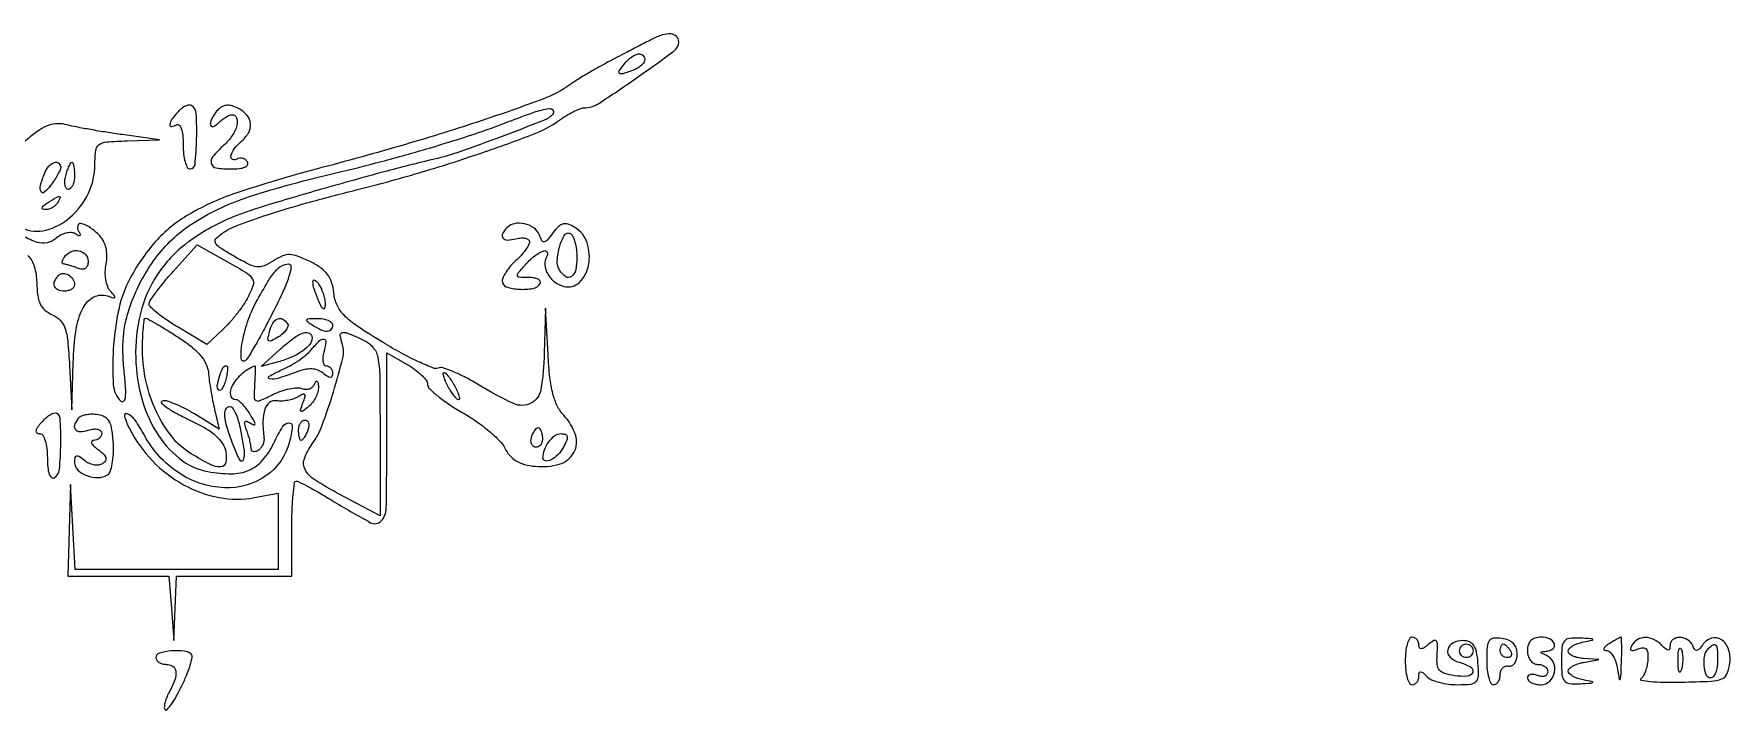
# Model space of a CAD drawing. Extents: x 21 to 741, y 101 to 447.
# Drawn here: x 490 to 739.8, y 101.3 to 200.9 of the extents above; entities that cross this region are included whole.
import ezdxf

# ---------------------------------------------------------------- set-up
doc = ezdxf.new("R2010")
doc.units = 0

msp = doc.modelspace()

# ---------------------------------------------------------------- linework, layer by layer
for points in [[(581, 200.096619, -0.000859), (580.267896, 199.714712, -0.000359), (579.279687, 199.202265, -0.000355), (578.221241, 198.655311, -0.00046), (577.25, 198.155426, 0.004631), (574.617708, 196.772724, 0.006709), (572.321044, 195.499048, 0.007631), (570.412708, 194.367989, 0.016853), (569, 193.434337, -0.06517), (564.987967, 191.307011, -0.008937), (556.039948, 188.146675, -0.009579), (544.750946, 184.623861, -0.006266), (531.611971, 180.976333, 0.01602), (519.758061, 177.43513, 0.055248), (512.487951, 174.076944, 0.079829), (507.621912, 169.958127, 0.064643), (503.868807, 164.228991, 0.063635), (502.434404, 159.954182, 0.033864), (501.715634, 154.410702, 0.030375), (501.712999, 149.216011, 0.183306), (502.800143, 146.799857, 0.377063), (503.224905, 146.772532, 0.203675), (503.500884, 147.263576, 0.044831), (503.53067, 148.711225, 0.008454), (503.303407, 151.349213, -0.021433), (503.130374, 154.230304, -0.03254), (503.250544, 156.735627, -0.034451), (503.684488, 159.095401, -0.028526), (504.458747, 161.531153, -0.073873), (508.23582, 168.247548, -0.087582), (513.623262, 173.130447, -0.06286), (521.774032, 176.928296, -0.020906), (534.5, 180.432214, 0.008346), (541.22321, 182.102915, 0.00701), (548.291727, 184.091749, 0.007207), (554.852757, 186.140787, 0.014587), (559.942323, 187.977266, -0.009762), (563.656887, 189.35825, -0.044429), (565.891091, 189.923071, -0.308303), (566.493131, 189.640161, -0.342186), (566.413784, 189.013784, -0.103525), (565.088634, 188.147324, -0.00304), (558.824512, 185.74155, -0.006326), (552.752986, 183.539326, -0.026057), (549, 182.447118, 0.008016), (541.56632, 180.571692, 0.004232), (532.399833, 178.018727, 0.003563), (523.757398, 175.465875, 0.021822), (519.37147, 173.924359, 0.059293), (513.140256, 170.519676, 0.082033), (508.629986, 166.038014, 0.085588), (505.927336, 160.501452, 0.070959), (505, 154, 0.060482), (505.765743, 147.69282, 0.075847), (508.019274, 142.257533, 0.087614), (511.451656, 138.33793, 0.123458), (515.653358, 136.405252, 0.046432), (519.12194, 136.082969, 0.102298), (521.716386, 136.619794, 0.113807), (523.712112, 138.088891, 0.066253), (525.342788, 140.592643, -0.023079), (526.637024, 143.012551, -0.243189), (527.559887, 143.586532, -0.470968), (528.070106, 143.060123, -0.033858), (527.658796, 140.776671, -0.182468), (524.179911, 135.765803, -0.16356), (518.073163, 134.01827, -0.137031), (511.294382, 136.248884, -0.122142), (506.297004, 141.75, 0.028499), (504.920493, 143.988326, 0.135293), (503.774748, 144.940717, 0.638791), (503.360389, 144.58286, 0.049001), (504.08481, 142.75, 0.072875), (507.483142, 137.987937, 0.075339), (512.070276, 134.463733, 0.079071), (517.285816, 132.578259, 0.093906), (522.514816, 132.568757), (526, 133.222582), (526, 127.611291), (526, 122), (511.047717, 122), (496.095435, 122), (495.740397, 128.25), (495.385359, 134.5), (495.19268, 127.75), (495, 121), (502.445209, 121), (509.890418, 121), (510.264961, 116.25), (510.639504, 111.5), (510.819752, 116.25), (511, 121), (519.5, 121), (528, 121), (528, 128, -0.008568), (528.045994, 130.683946, -0.014206), (528.187824, 132.94375, -0.007838), (528.38399, 134.774093, -0.378789), (528.639401, 135, -0.118728), (529.059621, 134.898789, -0.004876), (530.445342, 134.173041, -0.008253), (532.076485, 133.263404, -0.005738), (533.889401, 132.184822, 0.011894), (539.608538, 128.876901, 0.344409), (541.175415, 129.134227, 0.184228), (541.920553, 130.998292, 0.003978), (542, 140.984874), (542, 153.906979), (544.993677, 152.20349, -0.028682), (546.140132, 151.461049, -0.035544), (547.109819, 150.639155, -0.03834), (547.796844, 149.855842, -0.160923), (547.993677, 149.270228, 0.20235), (548.265425, 148.635377, 0.021413), (549.49799, 147.545104, 0.023748), (551.1496, 146.33097, 0.016878), (553.105862, 145.124378, -0.022353), (555.146015, 143.83501, -0.022616), (557.054666, 142.373366, -0.02312), (558.593713, 140.953928, -0.080014), (559.378666, 139.85415, 0.067187), (560.102627, 138.783051, 0.075738), (561.059153, 137.991883, 0.068338), (562.291679, 137.465814, 0.042675), (563.838128, 137.181769, 0.093947), (567.406981, 137.507405, 0.198305), (569.547878, 139.203076, 0.212445), (569.785335, 141.812943, 0.105917), (568.047813, 144.718304, -0.074454), (567.107873, 146.08812, -0.05016), (566.451979, 147.870988, -0.036114), (566.012987, 150.282262, -0.014126), (565.743673, 153.656865), (565.391721, 160.5), (565.19586, 153.817388, -0.03302), (564.688096, 148.50639, -0.2373), (563.222042, 146.484271, -0.230041), (560.687964, 146.420182, -0.031177), (555.863943, 148.988699, 0.015801), (553.824639, 150.156324, 0.021546), (551.913118, 151.068673, 0.019105), (550.306855, 151.680663, 0.174805), (549.571298, 151.665733, -0.189551), (548.791061, 151.67217, -0.012517), (546.68868, 152.580781, -0.016712), (544.18248, 153.842487, -0.011629), (541.437642, 155.425279, -0.010182), (537.648284, 157.836468, -0.050578), (535.700741, 159.437703, -0.089429), (534.676342, 160.924757, -0.081631), (534.193932, 162.724141, 0.051571), (533.874484, 164.28331, 0.085795), (533.261227, 165.47196, 0.079465), (532.247003, 166.445086, 0.038734), (530.693932, 167.352337, 0.020558), (528.846046, 168.155827, 0.087643), (527.669704, 168.387197, 0.109172), (526.620264, 168.176525, 0.041045), (525.295596, 167.456908, -0.048057), (523.941514, 166.745673, -0.126554), (522.863725, 166.598365, -0.088354), (521.619064, 166.972754, -0.016153), (519.501368, 168.131694, -0.009464), (517.370478, 169.443944, -0.127621), (516.754053, 170.110925, -0.316198), (516.826508, 170.710082, -0.059231), (517.705772, 171.480678, -0.059207), (520.065505, 172.71828, -0.012622), (524.441775, 174.263918, -0.011291), (530.22766, 176.001127, -0.005912), (537.5, 177.914568, 0.010402), (546.761251, 180.440445, 0.010444), (555.89692, 183.346211, 0.008888), (563.709502, 186.168063, 0.064814), (567.209507, 188.0522, -0.017984), (568.32962, 188.797835, -0.020435), (569.454614, 189.427834, -0.020106), (570.44455, 189.881142, -0.097611), (571.047583, 190, 0.144919), (573.158916, 190.625074, 0.008672), (578.722553, 194.374562, 0.006583), (584.285076, 198.375349, 0.235153), (584.98715, 199.75, 0.205192), (584.665697, 200.52215, 0.172899), (583.854342, 200.8934, 0.098672), (582.57357, 200.751956, 0.043989)], [(580, 197.106989, -0.144282), (579.886229, 196.720929, -0.059761), (579.53535, 196.297997, -0.052351), (579.023355, 195.905323, -0.045844), (578.418213, 195.606989, -0.011554), (576.799553, 195.028392, -0.224183), (576.285016, 195.090894, -0.425932), (576.20992, 195.45477, -0.022736), (577, 196.5, -0.05453), (578.02193, 197.489188, -0.115644), (579.017369, 197.945598, -0.232619), (579.699252, 197.766045, -0.217383)], [(511.25, 189.437246, 0.031019), (510.35411, 188.338153, 0.124013), (510.038408, 187.53637, 0.482287), (510.302515, 187.264228, 0.114294), (511, 187.5, -0.336396), (511.397523, 187.461947, -0.125298), (511.723169, 186.961697, -0.059005), (511.93521, 185.966307, -0.023007), (512, 184.559017, 0.02657), (512.07252, 183.195261, 0.04194), (512.29375, 182.045461, 0.051215), (512.614137, 181.23451, 0.280045), (513, 181, 0.385875), (513.748162, 181.678409, 0.017737), (513.980791, 185.411042, 0.018873), (513.939449, 189.17946, 0.249411), (513.25, 190.336023, 0.175164), (512.871853, 190.411724, 0.068385), (512.353125, 190.259305, 0.056651), (511.783683, 189.921419, 0.044074)], [(517.153196, 189.753196, 0.038514), (516.711896, 189.238119, 0.034944), (516.338751, 188.645001, 0.036736), (516.080992, 188.0651, 0.086419), (516, 187.6, 0.186338), (516.105558, 187.326591, 0.255088), (516.35, 187.241667, 0.116259), (516.734944, 187.40289, 0.039343), (517.2, 187.8, -0.030136), (517.71821, 188.259244, -0.031128), (518.2825, 188.6475, -0.032763), (518.811004, 188.919239, -0.102712), (519.2, 189, -0.31637), (519.870006, 188.528909, -0.152612), (519.916605, 187.427507, -0.083811), (519.22463, 185.910021, -0.060115), (518, 184.5, 0.031551), (516.361881, 182.817899, 0.256112), (516.147893, 181.802113, 0.289377), (516.88535, 181.163601, 0.037579), (519.059017, 181, 0.027419), (520.260747, 181.065951, 0.071709), (521.095947, 181.281726, 0.154519), (521.488309, 181.613961, 0.286242), (521.489919, 182.016312, 0.090427), (521.179369, 182.360589, 0.095498), (520.77286, 182.565079, 0.099685), (520.334197, 182.598899, 0.108373), (519.930902, 182.457295, -0.237363), (519.281205, 182.400317, -0.368534), (519.033438, 182.86935, -0.102417), (519.527389, 183.962759, -0.062491), (520.5, 185, 0.08556), (521.606159, 186.293813, 0.152942), (521.926465, 187.642761, 0.159176), (521.417248, 188.89542, 0.094679), (520.153196, 189.918012, 0.04812), (519.256297, 190.292184, 0.088719), (518.474241, 190.388144, 0.101995), (517.781962, 190.205339, 0.081163)], [(489.248935, 185.556012, 0.089206), (486.378969, 182.102302, 0.110877), (485.169617, 178.116031, 0.136276), (485.874754, 174.586424, 0.170428), (488.269222, 172.287155, 0.172501), (491.773107, 171.985542, 0.115725), (495.361963, 173.882301, 0.102823), (498.048231, 177.421437, 0.11154), (499, 181.634859, -0.028647), (499.12017, 183.730597, -0.207805), (499.613805, 184.584148, -0.141167), (500.687157, 184.983516, -0.011196), (503.75, 185.147021), (508.5, 185.294042), (503, 186.06071, -0.004865), (500.70547, 186.403346, -0.004511), (498.359341, 186.798792, -0.004502), (496.278191, 187.188278, -0.015087), (494.925417, 187.496733, 0.064724), (493.524311, 187.672913, 0.081492), (492.236674, 187.456114, 0.065393), (490.882292, 186.785035, 0.027225)], [(493.968197, 181.25, -0.098864), (493.869013, 180.843762, -0.017988), (493.514453, 180.150106, -0.018737), (493.03261, 179.357039, -0.016032), (492.468197, 178.55887, -0.052183), (491.546989, 177.573646, -0.499107), (491.06569, 177.676821, -0.17878), (490.994153, 178.569822, -0.023135), (491.606989, 180.418213, -0.090363), (492.198985, 181.391095, -0.12698), (493.038863, 181.95503, -0.253195), (493.686394, 181.852346, -0.244701)], [(496, 180, -0.043375), (495.933456, 179.234359, -0.063112), (495.733751, 178.5875, -0.082769), (495.440102, 178.149557, -0.206609), (495.09362, 178, -0.24384), (494.789795, 178.157535, -0.106581), (494.607123, 178.5875, -0.070464), (494.575635, 179.233678, -0.040966), (494.710251, 180, -0.016817), (494.938458, 180.766387, -0.025621), (495.192243, 181.4125, -0.023188), (495.439563, 181.897136, -0.269386), (495.616631, 182, -0.326917), (495.766282, 181.890445, -0.029396), (495.887385, 181.4125, -0.029316), (495.972329, 180.766644, -0.018041)], [(493.5, 176, -0.075854), (493.175433, 175.618541, -0.054031), (492.713662, 175.298248, -0.053889), (492.192374, 175.083483, -0.074131), (491.690983, 175.015313, -0.102799), (491.327599, 175.095709, -0.37991), (491.239151, 175.292684, -0.147021), (491.445888, 175.597454, -0.027275), (492, 176, -0.008108), (493.281145, 176.798791, -0.136158), (493.758161, 176.931144, -0.541951), (493.886554, 176.734105, -0.034464)], [(559.666667, 172.333333, 0.078109), (559.036751, 171.468472, 0.298766), (559.10457, 170.8374, 0.232067), (559.771181, 170.53407, 0.056748), (561, 170.710251, -0.043617), (561.766192, 170.840668, -0.074466), (562.4125, 170.797145, -0.11179), (562.841389, 170.595989, -0.231399), (563, 170.271619, -0.127843), (562.873529, 169.785069, -0.029124), (562.4125, 169.060778, -0.028305), (561.765579, 168.263515, -0.024247), (561, 167.5, 0.030481), (560.234591, 166.717394, 0.032493), (559.5875, 165.863326, 0.034396), (559.134114, 165.061567, 0.111937), (559, 164.470012, 0.322604), (559.595645, 163.642908, 0.065283), (561.479028, 163.276471, 0.060953), (563.514412, 163.398688, 0.211965), (564.577254, 164.125, 0.260604), (564.591713, 164.455603, 0.156971), (564.308816, 164.742969, 0.082435), (563.715368, 164.937877, 0.038228), (562.904029, 165, -0.013451), (561.50683, 165.037596, -0.341872), (561.236194, 165.271457, -0.230219), (561.342419, 165.681949, -0.007448), (562.5, 167, -0.042614), (563.827876, 168.237182, -0.080718), (565.105133, 168.941251, -0.386076), (565.592713, 168.738437, -0.253556), (565.555773, 168.090242, 0.161063), (565.269207, 166.889055, 0.109407), (565.69229, 165.536397, 0.097563), (566.710112, 164.365554, 0.101575), (568.082263, 163.688739, 0.262056), (570.357447, 164.286215, 0.15592), (571.718314, 166.824996, 0.125541), (571.497019, 170.119622, 0.178525), (569.691431, 172.397872, 0.052693), (568.714007, 172.860426, 0.146142), (567.962249, 172.895402, 0.132626), (567.268796, 172.509831, 0.040211), (566.468948, 171.596503, -0.013542), (565.610178, 170.503495, -0.191364), (565.181344, 170.269444, -0.309151), (564.83079, 170.451152, -0.031638), (564.420529, 171.346503, 0.15076), (563.631838, 172.350901, 0.100632), (562.278045, 172.931699, 0.100295), (560.800897, 172.938727, 0.148639)], [(570, 167.940983, -0.050744), (569.814124, 166.114185, -0.184256), (569.197865, 165.146839, -0.317698), (568.360454, 165.126806, -0.106882), (567.464874, 166.056835, -0.154213), (567.100687, 167.497774, -0.055632), (567.461526, 169.604825, -0.067219), (568.201595, 171.284584, -0.415487), (569.029317, 171.481881, -0.149069), (569.403781, 171.056017, -0.039456), (569.714862, 170.194277, -0.036419), (569.928583, 169.110804, -0.030497)], [(498, 167.393011, -0.076855), (497.898658, 166.737605, -0.176865), (497.59835, 166.348199, -0.16701), (497.103551, 166.230887, -0.067159), (496.418213, 166.393011, 0.009199), (495.777619, 166.625403, 0.010735), (495.160889, 166.821697, 0.00979), (494.634378, 166.965769, 0.061959), (494.359196, 167, -0.30111), (494.231122, 167.084818, -0.136025), (494.2037, 167.29375, -0.070413), (494.296571, 167.61614, -0.033138), (494.5, 168, -0.149407), (495.414167, 168.802761, -0.150036), (496.619284, 168.955576, -0.16778), (497.609195, 168.4094, -0.185627)], [(521.580638, 162.17254, -0.028167), (520.879161, 160.991885, -0.01613), (519.909672, 159.64723, -0.016077), (518.844309, 158.354005, -0.025655), (517.845014, 157.32867), (515.5, 155.15734), (511.25, 157.680211, -0.014532), (509.62183, 158.711855, -0.020889), (508.248438, 159.725066, -0.017401), (507.207495, 160.623738, -0.208917), (507, 161.098661, -0.148432), (507.161331, 161.630138, -0.01113), (508.038424, 162.880574, -0.014622), (509.180946, 164.343048, -0.010571), (510.53506, 165.907127), (514.07012, 169.820016), (518.520684, 167.332548, -0.009709), (521.332733, 165.688413, -0.122365), (522.189431, 164.820309, -0.217153), (522.293318, 163.858548, -0.03995)], [(496, 163.940983, -0.156819), (495.8846, 163.582093, -0.097386), (495.559375, 163.276414, -0.079459), (495.073598, 163.070066, -0.06085), (494.5, 163, -0.103624), (493.575357, 163.193711, -0.202875), (493.067517, 163.730754, -0.1934), (493.086489, 164.491235, -0.094876), (493.63948, 165.306147, -0.191124), (494.316568, 165.598585, -0.139481), (495.119339, 165.396031, -0.123736), (495.764316, 164.769921, -0.139398)], [(525.467666, 160.364602, -0.005198), (524.120267, 157.754508, -0.006823), (522.833018, 155.401493, -0.005131), (521.711092, 153.462264, -0.062743), (521.186705, 152.786705, -0.637612), (520.550208, 153.018926, -0.066197), (520.650062, 155.165927, -0.034728), (521.491079, 158.485876, -0.0467), (522.729281, 161.328027, -0.007531), (524.487724, 164.404521, -0.041929), (525.588804, 165.952976, -0.086357), (526.517062, 166.729416, -0.131827), (527.525509, 167, -0.441438), (527.884141, 166.606738, -0.052217), (527.624747, 165.302923, -0.030996), (526.847695, 163.255284, -0.010369)], [(532.914402, 161, -0.051935), (532.838733, 160.464625, -0.491407), (532.656114, 160.384577, -0.152377), (532.391929, 160.658129, -0.014925), (532, 161.5, -0.019739), (531.304162, 163.313446, -0.081911), (531.114008, 164.466394, -0.608383), (531.407129, 164.618131, -0.095694), (532, 164, -0.040566), (532.367204, 163.315929, -0.028934), (532.668473, 162.5, -0.029384), (532.865933, 161.682866, -0.053798)], [(511.215272, 156.25, -0.024236), (513.159782, 154.864552, -0.048597), (514.519339, 153.560301, -0.06298), (515.359501, 152.286981, -0.09278), (515.719046, 151, 0.012748), (515.851313, 149.833344, 0.006504), (516.073741, 148.375395, 0.006458), (516.342151, 146.87757, 0.00963), (516.618921, 145.575813), (517.29975, 142.651625), (513.648011, 144.908524, 0.019125), (512.169447, 145.745948, 0.024516), (510.746798, 146.395069, 0.023648), (509.537267, 146.811731, 0.152724), (508.899518, 146.799839, 0.556857), (508.827393, 146.495723, 0.04535), (509.595585, 145.85283, 0.028498), (510.963401, 145.015693, 0.013552), (512.809231, 144.089351, -0.020832), (515.135606, 142.879141, -0.047835), (516.744402, 141.73802, -0.065686), (517.764721, 140.591162, -0.102105), (518.269177, 139.372224, -0.091888), (518.278295, 137.750089, -0.343854), (517.568582, 137.11396, -0.13619), (516.047749, 137.425916, -0.018622), (513.191858, 139.024398, -0.088157), (510.366286, 141.519509, -0.05793), (508.070716, 145.215095, -0.054255), (506.551072, 149.627182, -0.054723), (506.021962, 154.25, -0.009189), (506.047013, 156.071236, -0.015233), (506.143125, 157.604688, -0.008962), (506.280526, 158.837656, -0.376943), (506.465272, 159, -0.128562), (506.779629, 158.917813, -0.003339), (508.052509, 158.192187, -0.006849), (509.539652, 157.303791, -0.004602)], [(527.3763, 158.200151, -0.211887), (527.429745, 157.80953, -0.080146), (527.189014, 157.300266, -0.061119), (526.707432, 156.755165, -0.041738), (526.044561, 156.259902, -0.015725), (525.013931, 155.660461, -0.266175), (524.635395, 155.669902, -0.310269), (524.49048, 155.99106, -0.01949), (524.725876, 157.059751, -0.064879), (525.219622, 158.276966, -0.163827), (525.922129, 158.90704, -0.234195), (526.683406, 158.866065, -0.126507)], [(534, 158, -0.163584), (533.775753, 157.332924, -0.234725), (533.227035, 157.060308, -0.112355), (532.301377, 157.270972, -0.031558), (531, 158, -0.023197), (530.271114, 158.520491, -0.409657), (530.237851, 158.781653, -0.220444), (530.555791, 158.949578, -0.011293), (531.75, 158.984687, -0.042523), (532.611405, 158.917196, -0.062416), (533.339062, 158.701752, -0.082215), (533.832025, 158.381177, -0.210568)], [(531, 156.122445, -0.174805), (530.65204, 155.157576, -0.065172), (529.580405, 154.162416, -0.052489), (527.976282, 153.258024, -0.035864), (526, 152.566065), (523.5, 151.887352), (526.305764, 154.443676, -0.023287), (528.252588, 156.058158, -0.075727), (529.723945, 156.851708, -0.2101), (530.597266, 156.789839, -0.278345)], [(532.710251, 154, 0.040966), (532.575635, 153.233678, 0.070464), (532.607123, 152.5875, 0.106581), (532.789795, 152.157535, 0.24384), (533.09362, 152, -0.123058), (533.439302, 151.913614, -0.100771), (533.733751, 151.670282, -0.09096), (533.931586, 151.306314, -0.07928), (534, 150.877555, -0.089415), (533.918418, 150.425008, -0.317484), (533.688212, 150.26777, -0.147388), (533.289377, 150.394765, -0.022952), (532.621637, 150.899051, 0.082726), (531.831941, 151.359255, 0.083307), (530.937632, 151.537136, 0.066467), (529.8716, 151.427347, 0.032), (528.556537, 151.021495, -0.016211), (526.01303, 150.147719, -0.119031), (524.738883, 150.069215, -0.699281), (524.669763, 150.460381, -0.02856), (526.500387, 151.385914, 0.025431), (527.749716, 152.007775, 0.020636), (529.022452, 152.795063, 0.021107), (530.136886, 153.620385, 0.049646), (530.872832, 154.346772, -0.018678), (532.098413, 155.716052, -0.252654), (532.716878, 155.913084, -0.400657), (533.011493, 155.502249, -0.028946)], [(538.452947, 155.839485, -0.103923), (539.936354, 154.747356, -0.136685), (540.675239, 153.246124, -0.043581), (540.953208, 150.435623, -0.002869), (541, 142.280844), (541, 129.882717), (535.070442, 133.043139, -0.018258), (531.372469, 135.191032, -0.128378), (529.960822, 136.698084, -0.217295), (529.849827, 138.294235, -0.065108), (531.022229, 140.5, 0.065672), (532.467087, 143.225751, 0.015339), (534.125532, 148.138198, 0.011547), (535.520507, 153.143214, 0.139916), (535.46263, 155.117742, -0.035802), (535.13965, 156.462228, -0.393093), (535.420045, 156.885671, -0.158876), (536.187254, 156.825484, -0.00853)], [(518.279377, 149.960337, -0.027385), (518.039435, 149.212661, -0.055867), (517.756817, 148.665682, -0.101575), (517.4811, 148.393026, -0.354513), (517.249458, 148.417209, -0.237878), (517.033848, 149.071508, -0.038928), (517.342749, 150.411477, -0.03858), (517.848821, 151.67298, -0.285434), (518.374996, 152, -0.382544), (518.512617, 151.876657, -0.039062), (518.527486, 151.400849, -0.033279), (518.452526, 150.742548, -0.018968)], [(522.509616, 149.161642, 0.014551), (522.454438, 147.342391, 0.279795), (522.735486, 146.878191, 0.229539), (523.322649, 146.860874, 0.010241), (525.208617, 147.753958, -0.031234), (526.409139, 148.261946, -0.032788), (527.644454, 148.606881, -0.034732), (528.741954, 148.758528, -0.108998), (529.473628, 148.648493, 0.084454), (530.043963, 148.534128, 0.091617), (530.603033, 148.620531, 0.09828), (531.064012, 148.891859, 0.114626), (531.356445, 149.306177, -0.053701), (531.555894, 149.67683, -0.430145), (531.727365, 149.704043, -0.195456), (531.863289, 149.471899, -0.023802), (531.921053, 148.872445, -0.080665), (531.840201, 148.156877, -0.047451), (531.52946, 147.351717, -0.045981), (531.053964, 146.584885, -0.057845), (530.477108, 145.981001, -0.009427), (529.609831, 145.288417, -0.318436), (529.359682, 145.278794, -0.342127), (529.280697, 145.506865, -0.010128), (529.647047, 146.522601, 0.018076), (529.957397, 147.4279, 0.246), (529.894177, 147.759654, 0.349975), (529.618402, 147.823284, 0.028228), (528.919939, 147.439003, -0.057511), (528.248747, 147.1193, -0.035566), (527.403045, 146.895657, -0.035337), (526.523933, 146.792523, -0.052346), (525.75, 146.837817, 0.207717), (524.727178, 146.580397, 0.149128), (524.03513, 145.608057, 0.081369), (523.750279, 143.844111, 0.030147), (523.908038, 141.325407, -0.082717), (523.887062, 140.829006, -0.061612), (523.708906, 140.309489, -0.061323), (523.408248, 139.846479, -0.079872), (523.02652, 139.51639, -0.072172), (522.633771, 139.345932, -0.147989), (522.30154, 139.355389, -0.188869), (522.082192, 139.538517, -0.126115), (522, 139.859196, 0.045254), (521.955259, 140.352512, 0.015086), (521.803205, 141.062202, 0.014876), (521.586519, 141.842162, 0.01642), (521.330061, 142.582257, -0.022264), (521.062745, 143.383839, -0.204886), (521.108088, 143.739483, -0.365313), (521.358467, 143.827855, -0.048131), (521.903886, 143.559402, 0.049982), (522.429942, 143.302888, 0.538992), (522.588, 143.419319, 0.11794), (522.460852, 143.849165, 0.008964), (521.833278, 144.895357, 0.024082), (521.274383, 145.701172, 0.030876), (520.681914, 146.381761, 0.031924), (520.134774, 146.870369, 0.167829), (519.759453, 147, -0.38116), (519.001558, 147.675965, -0.159273), (519.299133, 149.130959, -0.082976), (520.735059, 150.895057, -0.098717), (522.589235, 151.969591, -0.521698), (522.623343, 151.944551, -0.001038), (522.602657, 151.1573, -0.00489), (522.567969, 150.247957, -0.002878)], [(552, 149, -0.018363), (552.375169, 148.232522, -0.03505), (552.609072, 147.5875, -0.048507), (552.692263, 147.132581, -0.439016), (552.570368, 147, -0.205392), (552.316932, 147.108693, -0.023718), (551.902822, 147.5875, -0.025446), (551.446431, 148.233921, -0.018122), (551, 149, -0.018363), (550.624831, 149.767478, -0.03505), (550.390928, 150.4125, -0.048507), (550.307737, 150.867419, -0.439016), (550.429632, 151, -0.205392), (550.683068, 150.891307, -0.023718), (551.097178, 150.4125, -0.025446), (551.553569, 149.766079, -0.018122)], [(491, 143.5, 0.024942), (490.48229, 142.808783, 0.128583), (490.325424, 142.361364, 0.300026), (490.467821, 142.101643, 0.122183), (490.877555, 142, -0.262713), (491.310463, 141.755676, -0.059485), (491.671155, 140.957307, -0.04671), (491.918697, 139.808069, -0.02971), (492, 138.440983, 0.023007), (492.06479, 137.033693, 0.059005), (492.276831, 136.038303, 0.125298), (492.602477, 135.538053, 0.336396), (493, 135.5, 0.234457), (493.772942, 136.742149, 0.020789), (493.979706, 140.534962, 0.019434), (493.882198, 144.287978, 0.395348), (493.122445, 145, 0.117955), (492.700558, 144.899069, 0.036411), (492.136985, 144.559375, 0.034151), (491.54111, 144.074049, 0.031583)], [(520.375, 142.875, -0.011421), (520.964818, 139.530397, -0.112256), (520.862698, 138.111834, -0.665272), (520.394353, 138.064235, -0.032615), (519.5, 140, -0.013839), (518.519342, 142.773001, -0.05216), (518.139221, 144.573921, -0.121596), (518.281696, 145.598188, -0.306758), (518.875, 146, -0.24393), (519.252957, 145.803945, -0.041586), (519.676563, 145.082031, -0.037239), (520.071869, 144.072069, -0.025315)], [(496.708849, 144.375516, 0.08453), (496.034174, 143.423925, 0.268967), (496.092194, 142.675978, 0.247551), (496.789398, 142.310754, 0.076279), (498, 142.5, -0.043987), (498.789261, 142.676008, -0.086344), (499.430242, 142.649865, -0.136392), (499.841894, 142.433385, -0.20676), (500, 142.067388, -0.110817), (499.908629, 141.66019, -0.099998), (499.650106, 141.313545, -0.094789), (499.263658, 141.081029, -0.088388), (498.80887, 141, 0.22671), (498.53957, 140.871278, 0.290106), (498.508905, 140.604214, 0.093932), (498.829008, 140.172212, 0.02861), (499.460361, 139.652643, -0.030979), (500.271087, 138.978997, -0.12938), (500.604399, 138.445242, -0.224028), (500.539903, 137.987216, -0.109573), (500.107686, 137.566553, -0.113248), (499.542155, 137.374084, -0.069579), (498.835751, 137.39983, -0.064104), (498.102176, 137.629485, -0.065416), (497.456195, 138.036355, 0.021505), (496.686757, 138.620947, 0.204819), (496.291117, 138.702247, 0.309535), (496.061361, 138.464854, 0.042197), (496, 137.739076, 0.205929), (496.473866, 136.637311, 0.099998), (497.798097, 135.808738, 0.091262), (499.456699, 135.510774, 0.138197), (500.857544, 135.911958, 0.174364), (501.261368, 136.41962, 0.035718), (501.555438, 137.54633, 0.033651), (501.722707, 138.974126, 0.026104), (501.718243, 140.53939, 0.021859), (501.517175, 142.568723, 0.086687), (501.129973, 143.755356, 0.139318), (500.474153, 144.438211, 0.096941), (499.458849, 144.792183, 0.035475), (498.625458, 144.85167, 0.037695), (497.809062, 144.790312, 0.040663), (497.121725, 144.628178, 0.118669)], [(530.361626, 142.5, -0.02136), (530.112506, 141.925442, -0.030395), (529.839659, 141.440625, -0.030693), (529.579329, 141.087111, -0.222225), (529.393011, 141, -0.289661), (529.241071, 141.096084, -0.046727), (529.115447, 141.440625, -0.039339), (529.028469, 141.925176, -0.024748), (529, 142.5, -0.062722), (529.07223, 143.073532, -0.08088), (529.284531, 143.559375, -0.098158), (529.599211, 143.884506, -0.152681), (529.968615, 144, -0.184534), (530.289193, 143.877514, -0.147206), (530.483616, 143.559375, -0.100118), (530.511135, 143.074366, -0.055937)], [(564.604167, 140.270833, -0.198339), (563.941134, 139.995338, -0.274516), (563.399603, 140.315272, -0.160291), (563.239822, 141.176395, -0.105175), (563.582949, 142.134215, -0.024362), (564.012891, 142.759582, -0.233206), (564.294341, 142.899578, -0.286646), (564.536207, 142.749629, -0.033951), (564.787251, 142.138246, -0.052621), (564.903448, 141.610215, -0.052345), (564.907167, 141.068604, -0.057227), (564.805016, 140.594136, -0.115259)], [(568, 140, -0.067794), (567.190636, 138.88239, -0.081031), (566.154336, 138.099602, -0.168007), (565.366552, 137.978675, -0.362256), (565, 138.418213, -0.091646), (565.222579, 139.622362, -0.067603), (565.874627, 140.814336, -0.072456), (566.753841, 141.702698, -0.162897), (567.642173, 142, -0.080266), (568.287635, 141.895711, -0.274977), (568.554753, 141.587271, -0.145792), (568.491301, 141.025642, -0.022341)], [(508, 109, 0.148195), (508.115568, 108.618646, 0.098894), (508.440625, 108.29375, 0.082425), (508.926543, 108.074694, 0.064853), (509.5, 108, -0.145275), (510.482515, 107.708375, -0.227073), (510.933009, 106.968895, -0.116867), (510.764674, 105.701962, -0.031666), (509.91898, 103.848612, 0.028309), (509.542385, 103.037747, 0.039185), (509.305613, 102.271951, 0.044086), (509.221602, 101.646003, 0.210713), (509.348951, 101.317716, 0.436409), (509.651057, 101.329078, 0.025286), (510.283987, 102.14518, 0.025456), (511.028214, 103.337017, 0.014306), (511.814491, 104.852176, 0.015335), (512.523462, 106.442291, 0.02311), (513.03298, 107.871187, 0.019654), (513.338722, 109.034483, 0.256169), (513.217853, 109.448813, 0.17218), (512.146099, 109.959123, 0.047327), (510.248729, 109.975783, 0.047986), (508.493085, 109.653222, 0.335055)], [(692, 108.5, 0.027026), (692.072542, 107.158889, 0.042582), (692.29375, 106.028125, 0.052312), (692.614308, 105.232098, 0.277684), (693, 105, 0.119248), (693.381414, 105.092278, 0.100665), (693.70625, 105.3525, 0.092192), (693.924388, 105.74168, 0.081935), (694, 106.2, -0.051663), (694.056215, 106.742599, -0.354955), (694.25, 106.9, -0.180052), (694.578624, 106.777696, -0.018208), (695.2, 106.2, 0.097031), (695.886821, 105.738201, 0.034316), (697.01331, 105.3525, 0.032519), (698.341143, 105.088501, 0.032823), (699.687863, 105, 0.02244), (701.661486, 105.088619, 0.18497), (702.454398, 105.477081, 0.18677), (702.780711, 106.293695, 0.022951), (702.712164, 108.25, 0.029674), (702.490528, 109.819933, 0.096759), (702.090814, 110.785481, 0.14488), (701.462872, 111.311846, 0.102827), (700.557635, 111.5, 0.117451), (699.022624, 111.134378, 0.228286), (698.273213, 110.15723, 0.254187), (698.606002, 109.051953, 0.13194), (699.894644, 108.3173, -0.057649), (701.610409, 107.649944, -0.364293), (701.937435, 106.845166, -0.306652), (701.178427, 106.252475, -0.052415), (699.25, 106.323591, -0.03881), (697.808655, 106.644659, -0.148025), (697.052155, 107.151919, -0.150441), (696.710761, 107.988243, -0.040517), (696.699263, 109.438138, 0.013533), (696.767408, 110.918604, 0.178677), (696.590512, 111.427258, 0.368062), (696.215986, 111.494303, 0.041151), (695.449263, 110.957892, -0.024181), (694.768025, 110.446036, -0.13599), (694.340685, 110.301712, -0.308162), (694.093286, 110.450846, -0.108033), (694, 110.877555, 0.087854), (693.924111, 111.306129, 0.094595), (693.70625, 111.670282, 0.100072), (693.381483, 111.913879, 0.111474), (693, 112, 0.277684), (692.614308, 111.767902, 0.052312), (692.29375, 110.971875, 0.042582), (692.072542, 109.841111, 0.027026)], [(702, 110, -0.099038), (701.923658, 109.618362, -0.097945), (701.70625, 109.29375, -0.097945), (701.381638, 109.076342, -0.099038), (701, 109, -0.099038), (700.618362, 109.076342, -0.097945), (700.29375, 109.29375, -0.097945), (700.076342, 109.618362, -0.099038), (700, 110, -0.099038), (700.076342, 110.381638, -0.097945), (700.29375, 110.70625, -0.097945), (700.618362, 110.923658, -0.099038), (701, 111, -0.099038), (701.381638, 110.923658, -0.097945), (701.70625, 110.70625, -0.097945), (701.923658, 110.381638, -0.099038)], [(704, 108.569551, 0.02649), (704.072517, 107.201754, 0.041827), (704.29375, 106.048556, 0.051022), (704.614107, 105.234935, 0.28046), (705, 105, 0.148195), (705.381354, 105.115568, 0.098894), (705.70625, 105.440625, 0.082425), (705.925306, 105.926543, 0.064853), (706, 106.5, -0.085015), (706.094843, 107.053773, -0.112004), (706.367188, 107.485938, -0.124722), (706.773817, 107.728157, -0.12222), (707.25, 107.75, 0.166466), (707.725577, 107.813391, 0.122642), (708.132812, 108.160938, 0.093534), (708.407264, 108.75353, 0.061879), (708.5, 109.5, 0.082847), (708.352757, 110.382542, 0.110331), (707.928806, 111.073395, 0.102222), (707.222385, 111.553456, 0.0631), (706.25, 111.819551, 0.058505), (705.028192, 111.849127, 0.221672), (704.385203, 111.473283, 0.134357), (704.071826, 110.58294, 0.017831)], [(707.5, 110, -0.082592), (707.656512, 109.6179, -0.161196), (707.6254, 109.29375, -0.182303), (707.413961, 109.078288, -0.108972), (707.059017, 109, -0.093332), (706.654762, 109.076123, -0.09642), (706.311086, 109.29375, -0.099167), (706.081062, 109.618444, -0.105053), (706, 110, -0.042167), (706.032345, 110.382849, -0.061769), (706.129539, 110.70625, -0.081139), (706.272352, 110.92554, -0.210953), (706.440983, 111, -0.151918), (706.65171, 110.934461, -0.038439), (706.933975, 110.70625, -0.035638), (707.231006, 110.382774, -0.029505)], [(710, 110, 0.072314), (710.111864, 109.230589, 0.08892), (710.4375, 108.583333, 0.10214), (710.924246, 108.153209, 0.130775), (711.5, 108, -0.072144), (712.073208, 107.91686, -0.087143), (712.559375, 107.674822, -0.100435), (712.884389, 107.315153, -0.134459), (713, 106.893011, -0.158089), (712.878743, 106.519085, -0.151946), (712.559375, 106.280284, -0.112257), (712.073899, 106.22328, -0.06502), (711.5, 106.361626, 0.055937), (710.925634, 106.511135, 0.100118), (710.440625, 106.483616, 0.147206), (710.122486, 106.289193, 0.184534), (710, 105.968615, 0.196096), (710.150917, 105.598609, 0.086521), (710.5875, 105.284531, 0.06642), (711.234506, 105.07129, 0.046464), (712, 105, 0.193861), (713.298208, 105.523, 0.159749), (714.003403, 106.851396, 0.156308), (713.79229, 108.361533, 0.186691), (712.75, 109.337719, -0.009076), (712.090194, 109.617987, -0.295955), (712, 109.757018, -0.382689), (712.096611, 109.864758, -0.011437), (712.75, 109.921053, 0.145175), (713.745373, 110.285983, 0.330635), (713.963369, 111.01012, 0.207985), (713.276183, 111.738433, 0.101426), (712, 112, 0.072254), (711.126841, 111.873159, 0.124864), (710.5, 111.5, 0.124864), (710.126841, 110.873159, 0.072254)], [(715, 108.5, 0.020033), (715.08181, 106.458968, 0.152468), (715.436701, 105.577427, 0.198499), (716.180796, 105.177128, 0.037802), (717.75, 105.136182, 0.002047), (719.401331, 105.224735, 0.200802), (719.607621, 105.325405, 0.574721), (719.568679, 105.441828, 0.00362), (718.25, 105.705733, -0.0348), (717.388546, 105.934759, -0.048184), (716.660938, 106.264689, -0.058089), (716.156213, 106.638954, -0.207059), (716, 107, -0.207059), (716.156213, 107.361046, -0.058089), (716.660938, 107.735311, -0.048184), (717.388546, 108.065241, -0.0348), (718.25, 108.294267), (720.5, 108.727636), (718.25, 108.863818, -0.039194), (717.388548, 108.984161, -0.056443), (716.660938, 109.233316, -0.072214), (716.163557, 109.564082, -0.21308), (716, 109.930449, -0.197067), (716.159044, 110.318305, -0.061974), (716.660938, 110.714881, -0.051079), (717.388683, 111.060029, -0.037644), (718.25, 111.294267, 0.00362), (719.568679, 111.558172, 0.574721), (719.607621, 111.674595, 0.200802), (719.401331, 111.775265, 0.002047), (717.75, 111.863818, 0.037802), (716.180796, 111.822872, 0.198499), (715.436701, 111.422573, 0.152468), (715.08181, 110.541032, 0.020033)], [(722, 111, 0.028162), (721.454466, 110.602207, 0.144371), (721.245884, 110.295801, 0.375243), (721.331357, 110.097545, 0.108635), (721.683578, 110.015313, -0.194659), (722.167366, 109.812225, -0.066162), (722.641853, 109.196686, -0.053899), (723.037271, 108.303773, -0.039732), (723.283746, 107.25, 0.005737), (723.518563, 105.811574, 0.703743), (723.647423, 105.789317, 0.117172), (723.757833, 106.17029, 0.002217), (723.850168, 108.25, 0.006227), (723.889664, 109.686876, 0.010461), (723.882549, 110.893939, 0.004356), (723.84688, 111.897516, 0.419183), (723.75, 111.984687, 0.107356), (723.590788, 111.939754, 0.005891), (723.132812, 111.689119, 0.008918), (722.592814, 111.372463, 0.006384)], [(725.394972, 110.830061, 0.056912), (725.168987, 110.349882, 0.345309), (725.254357, 110.107623, 0.20773), (725.586543, 110.054909, 0.028545), (726.269522, 110.273184, -0.071678), (727.018225, 110.443201, -0.230024), (727.481785, 110.262337, -0.167073), (727.719859, 109.722754, -0.036563), (727.731542, 108.693122, -0.035157), (727.61406, 107.808494, -0.036881), (727.374703, 106.963534, -0.039621), (727.058441, 106.272065, -0.114803), (726.707174, 105.884864, 0.672699), (726.758933, 105.652261, 0.020928), (728.088961, 105.484246, 0.016924), (730.094623, 105.383953, 0.008237), (732.659198, 105.384864, 0.006304), (737.061141, 105.51448, 0.085052), (738.630664, 105.851868, 0.205666), (739.409061, 106.632934, 0.065968), (739.816971, 108.255686, 0.109241), (739.610087, 110.255225, 0.168059), (738.562149, 111.623116, 0.221817), (737.126745, 111.836388, 0.169565), (735.822944, 110.895717, -0.028741), (735.30957, 110.244156, -0.189216), (734.946597, 110.058866, -0.271526), (734.638109, 110.201199, -0.055753), (734.340536, 110.75, 0.159539), (733.598368, 111.627788, 0.135201), (732.427229, 111.969299, 0.167532), (731.415875, 111.637495, 0.234618), (731, 110.8, -0.051663), (730.943785, 110.257401, -0.354955), (730.75, 110.1, -0.180052), (730.421376, 110.222304, -0.018208), (729.8, 110.8, 0.080011), (728.62127, 111.651721, 0.11531), (727.375273, 111.951927, 0.132523), (726.249365, 111.656402, 0.1249)], [(732.692991, 107.269032, -0.087174), (732.51666, 106.883358, -0.597527), (732.356533, 106.900903, -0.080377), (732.235556, 107.431793, -0.012823), (732.194949, 108.5, -0.014395), (732.212705, 109.580113, -0.052471), (732.315079, 110.257153, -0.333666), (732.47713, 110.386009, -0.31318), (732.655937, 110.269032, -0.06278), (732.814405, 109.671085, -0.030339), (732.872264, 108.880008, -0.029507), (732.832894, 108.036634, -0.037336)], [(738, 108.5, -0.038131), (737.926884, 107.542644, -0.057076), (737.70625, 106.734375, -0.074992), (737.382936, 106.182831, -0.226478), (737, 106, -0.305562), (736.338097, 106.446162, -0.077107), (736.025382, 107.777653, -0.068475), (736.117117, 109.305634, -0.148246), (736.666667, 110.333333, -0.056055), (737.359821, 110.886341, -0.394613), (737.746711, 110.811817, -0.146405), (737.959636, 110.206136, -0.011827)]]:
    msp.add_lwpolyline(points, format="xyb", close=True)
msp.add_lwpolyline([(489.101446, 168.267235, -0.129134), (490.071162, 166.638374, -0.065418), (490.429137, 164.26153, 0.028525), (490.573051, 162.368373, 0.079214), (490.954802, 161.09378, 0.103593), (491.640316, 160.202353, 0.073941), (492.709316, 159.530389, -0.096303), (493.878915, 158.720611, -0.111704), (494.586102, 157.569019, -0.058462), (494.995237, 155.662975, -0.010475), (495.263456, 152.030389), (495.608279, 145.5), (495.80414, 152.421259, -0.029211), (496.227148, 157.288211, -0.081995), (497.263053, 160.536352, -0.154398), (498.841461, 162.135967, -0.208556), (500.843956, 162.285382, 0.012324), (501.709429, 162.006148, 0.332845), (501.922203, 162.085067, 0.3288), (501.907977, 162.313006, 0.012179), (501.304167, 162.998655, -0.099537), (500.883985, 163.687148, -0.046506), (500.617675, 164.702172, -0.043561), (500.529065, 165.857122, -0.046759), (500.646429, 166.982143, 0.049578), (500.771283, 168.247925, 0.063138), (500.622967, 169.410741, 0.066902), (500.201528, 170.446066, 0.066401), (499.520833, 171.33631, 0.046647), (498.16577, 172.459649, 0.107059), (496.943964, 172.95566, 0.399428), (496.463708, 172.635704, 0.19664), (496.595492, 171.845492, -0.028948), (496.849431, 171.375862, -0.346796), (496.805526, 171.188198, -0.29024), (496.594648, 171.165253, -0.024254), (496.091495, 171.443453, 0.13089), (495.500816, 171.621828, 0.069643), (494.736068, 171.540392, 0.061714), (493.922737, 171.226406, 0.057098), (493.186987, 170.716798, -0.132824), (491.953742, 170.112319, -0.124119), (490.549254, 170.190118, -0.049606), (488.415459, 171.095905, -0.00611)], format="xyb")

doc.saveas('drawing.dxf')
